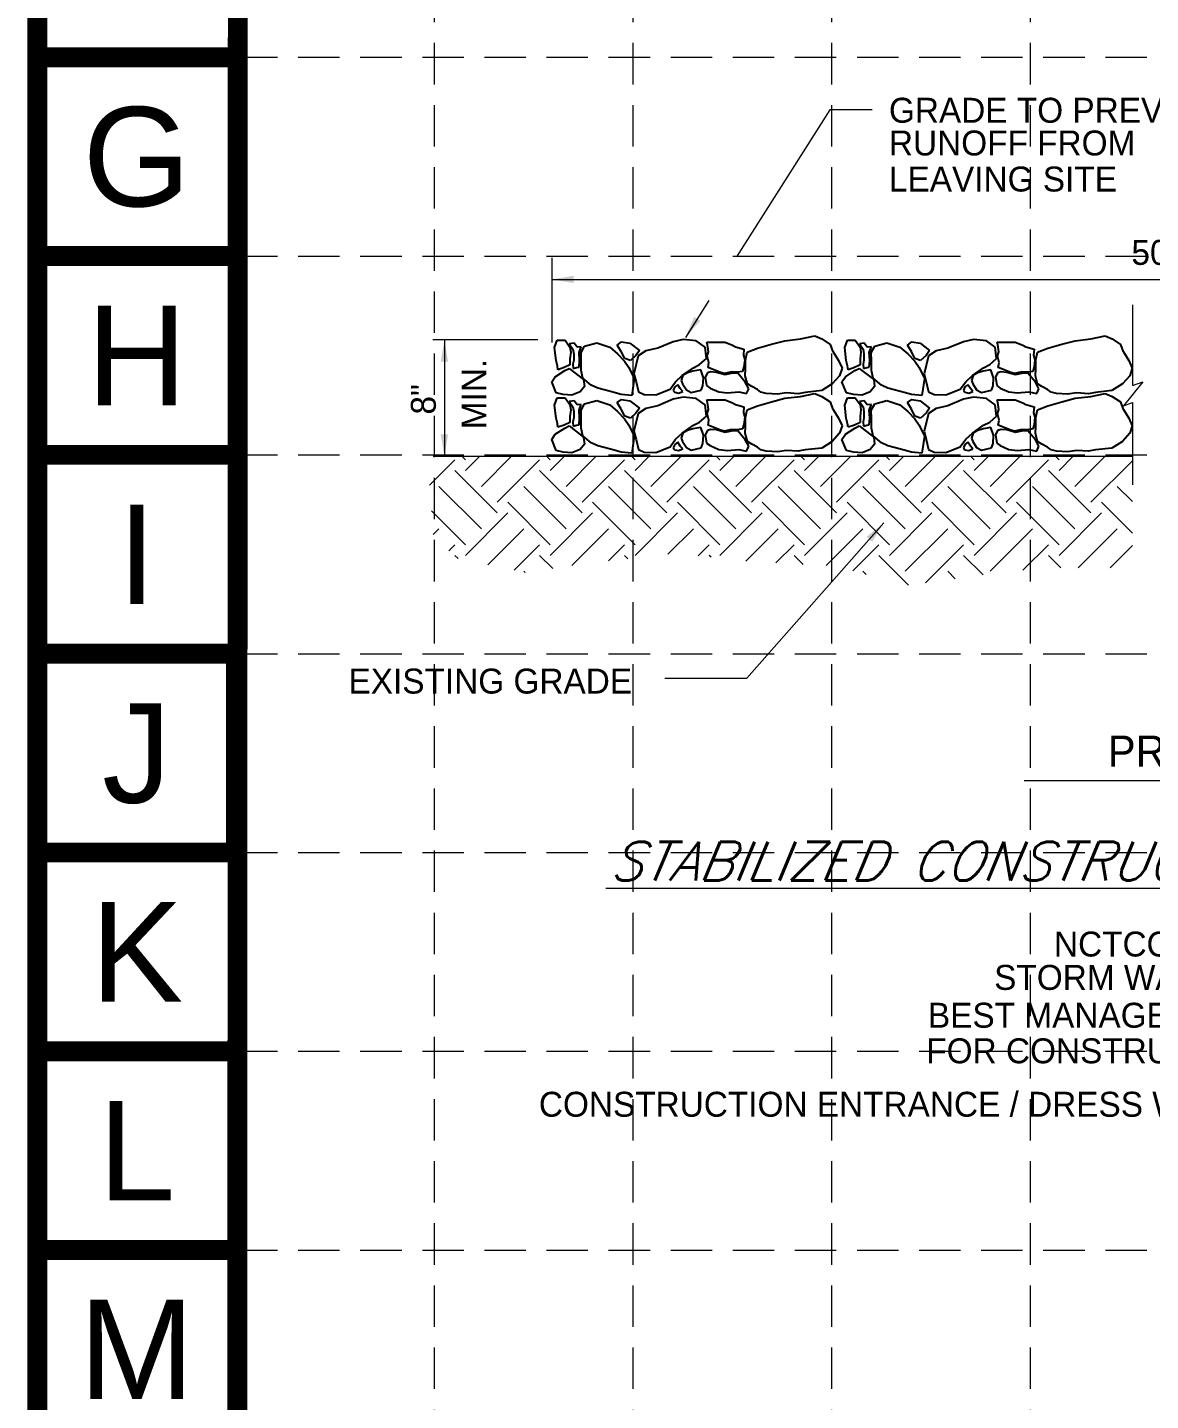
# Model space of a CAD drawing. Header units: inches. Extents: x 2525137 to 2526060, y 7086153 to 7086731.
# Drawn here: x 2525137 to 2525218.4, y 7086531.7 to 7086631.1 of the extents above; entities that cross this region are included whole.
import ezdxf
from ezdxf.enums import TextEntityAlignment as Align

# ---------------------------------------------------------------- set-up
doc = ezdxf.new("R2010")
doc.units = ezdxf.units.IN
doc.header["$MEASUREMENT"] = 0
doc.linetypes.add('HIDDEN', pattern=[0.375, 0.25, -0.125])
doc.layers.add('BASE', color=7, linetype='Continuous')
doc.layers.add('GRID', color=254, linetype='HIDDEN')
doc.styles.get("Standard").update_dxf_attribs({"font": 'ARIAL.TTF'})
doc.styles.add('Style-STANDARD I 0.39270', font='STANDARD.shx', dxfattribs={"oblique": 22.5})
doc.styles.add('Style-WORKING', font='WORKING.shx')

msp = doc.modelspace()

# ---------------------------------------------------------------- linework, layer by layer
at = {"color": 7, "linetype": 'Continuous', "lineweight": 0}
for p, q in [((2525195.135, 7086625.178), (2525188.371, 7086614.533)), ((2525198.183, 7086625.178), (2525195.135, 7086625.178)), ((2525174.986, 7086614.45), (2525174.986, 7086608.32)), ((2525174.986, 7086612.898), (2525261.895, 7086612.898)), ((2525186.37, 7086611.382), (2525184.664, 7086608.697)), ((2525217.053, 7086611.056), (2525217.053, 7086605.214)), ((2525173.971, 7086608.523), (2525166.353, 7086608.523)), ((2525167.193, 7086608.523), (2525167.193, 7086600.089)), ((2525217.821, 7086605.488), (2525216.421, 7086603.732)), ((2525217.053, 7086605.214), (2525217.821, 7086605.488)), ((2525216.421, 7086603.732), (2525217.053, 7086603.979)), ((2525217.053, 7086603.979), (2525217.053, 7086598.027)), ((2525166.118, 7086597.992), (2525167.952, 7086599.824)), ((2525166.392, 7086600.089), (2525217.053, 7086600.089)), ((2525168.72, 7086599.824), (2525168.456, 7086600.09)), ((2525168.72, 7086599.057), (2525169.753, 7086600.09)), ((2525169.873, 7086597.905), (2525172.058, 7086600.09)), ((2525171.025, 7086596.752), (2525174.097, 7086599.824)), ((2525174.865, 7086599.824), (2525174.601, 7086600.09)), ((2525174.865, 7086599.057), (2525175.897, 7086600.09)), ((2525176.017, 7086597.905), (2525178.202, 7086600.09)), ((2525177.17, 7086596.752), (2525180.243, 7086599.824)), ((2525181.011, 7086599.824), (2525180.747, 7086600.09)), ((2525181.011, 7086599.057), (2525182.043, 7086600.09)), ((2525182.163, 7086597.905), (2525184.348, 7086600.09)), ((2525183.316, 7086596.752), (2525186.387, 7086599.824)), ((2525187.155, 7086599.824), (2525186.891, 7086600.09)), ((2525187.155, 7086599.057), (2525188.19, 7086600.09)), ((2525188.308, 7086597.905), (2525190.493, 7086600.09)), ((2525189.46, 7086596.752), (2525192.533, 7086599.824)), ((2525193.302, 7086599.824), (2525193.037, 7086600.09)), ((2525193.302, 7086599.057), (2525194.334, 7086600.09)), ((2525194.454, 7086597.905), (2525196.639, 7086600.09)), ((2525195.606, 7086596.752), (2525198.68, 7086599.824)), ((2525199.446, 7086599.824), (2525199.182, 7086600.09)), ((2525199.446, 7086599.057), (2525200.48, 7086600.09)), ((2525200.598, 7086597.905), (2525202.783, 7086600.09)), ((2525201.751, 7086596.752), (2525204.824, 7086599.824)), ((2525205.592, 7086599.824), (2525205.328, 7086600.09)), ((2525205.592, 7086599.057), (2525206.625, 7086600.09)), ((2525206.745, 7086597.905), (2525208.93, 7086600.09)), ((2525207.897, 7086596.752), (2525210.97, 7086599.824)), ((2525211.738, 7086599.824), (2525211.472, 7086600.09)), ((2525211.738, 7086599.057), (2525212.771, 7086600.09)), ((2525212.889, 7086597.905), (2525215.074, 7086600.09)), ((2525214.041, 7086596.752), (2525217.052, 7086599.763)), ((2525171.025, 7086595.984), (2525167.952, 7086599.057)), ((2525177.17, 7086595.984), (2525174.097, 7086599.057)), ((2525183.316, 7086595.984), (2525180.243, 7086599.057)), ((2525189.46, 7086595.984), (2525186.387, 7086599.057)), ((2525195.606, 7086595.984), (2525192.533, 7086599.057)), ((2525201.751, 7086595.984), (2525198.68, 7086599.057)), ((2525207.897, 7086595.984), (2525204.824, 7086599.057)), ((2525214.041, 7086595.984), (2525210.97, 7086599.057)), ((2525169.873, 7086594.832), (2525166.8, 7086597.905)), ((2525176.017, 7086594.832), (2525172.944, 7086597.905)), ((2525182.163, 7086594.832), (2525179.09, 7086597.905)), ((2525188.308, 7086594.832), (2525185.236, 7086597.905)), ((2525194.454, 7086594.832), (2525191.381, 7086597.905)), ((2525200.598, 7086594.832), (2525197.527, 7086597.905)), ((2525206.745, 7086594.832), (2525203.672, 7086597.905)), ((2525212.889, 7086594.832), (2525209.818, 7086597.905)), ((2525217.052, 7086596.813), (2525215.962, 7086597.905)), ((2525174.865, 7086593.679), (2525171.793, 7086596.752)), ((2525181.011, 7086593.679), (2525177.938, 7086596.752)), ((2525187.155, 7086593.679), (2525184.084, 7086596.752)), ((2525193.302, 7086593.679), (2525190.229, 7086596.752)), ((2525199.446, 7086593.679), (2525196.375, 7086596.752)), ((2525205.592, 7086593.679), (2525202.519, 7086596.752)), ((2525211.738, 7086593.679), (2525208.665, 7086596.752)), ((2525217.052, 7086594.51), (2525214.81, 7086596.752)), ((2525168.72, 7086593.679), (2525166.257, 7086596.142)), ((2525168.72, 7086592.911), (2525171.793, 7086595.984)), ((2525174.865, 7086592.911), (2525177.938, 7086595.984)), ((2525181.011, 7086592.911), (2525184.084, 7086595.984)), ((2525187.155, 7086592.911), (2525190.229, 7086595.984)), ((2525193.302, 7086592.911), (2525196.375, 7086595.984)), ((2525199.446, 7086592.911), (2525202.519, 7086595.984)), ((2525205.592, 7086592.911), (2525208.665, 7086595.984)), ((2525211.738, 7086592.911), (2525214.81, 7086595.984)), ((2525166.386, 7086594.418), (2525166.8, 7086594.832)), ((2525170.337, 7086592.224), (2525172.944, 7086594.832)), ((2525176.426, 7086592.167), (2525179.09, 7086594.832)), ((2525183.397, 7086592.993), (2525185.236, 7086594.832)), ((2525189.045, 7086592.496), (2525191.381, 7086594.832)), ((2525189.118, 7086584.014), (2525199.042, 7086595.262)), ((2525194.861, 7086592.165), (2525197.527, 7086594.832)), ((2525200.598, 7086591.759), (2525203.672, 7086594.832)), ((2525206.745, 7086591.759), (2525209.818, 7086594.832)), ((2525213.134, 7086592.004), (2525215.962, 7086594.832)), ((2525167.505, 7086593.233), (2525167.952, 7086593.679)), ((2525172.244, 7086591.825), (2525174.097, 7086593.679)), ((2525179.076, 7086592.513), (2525180.243, 7086593.679)), ((2525185.588, 7086592.878), (2525186.387, 7086593.679)), ((2525191.219, 7086592.365), (2525192.533, 7086593.679)), ((2525196.799, 7086591.799), (2525198.68, 7086593.679)), ((2525202.072, 7086590.926), (2525204.824, 7086593.679)), ((2525209.116, 7086591.825), (2525210.97, 7086593.679)), ((2525215.439, 7086592.004), (2525217.052, 7086593.617)), ((2525168.19, 7086592.673), (2525167.952, 7086592.911)), ((2525175.053, 7086591.955), (2525174.097, 7086592.911)), ((2525180.484, 7086592.669), (2525180.243, 7086592.911)), ((2525186.524, 7086592.775), (2525186.387, 7086592.911)), ((2525193.187, 7086592.258), (2525192.533, 7086592.911)), ((2525200.831, 7086590.757), (2525198.68, 7086592.911)), ((2525206.241, 7086591.494), (2525204.824, 7086592.911)), ((2525211.877, 7086592.002), (2525210.97, 7086592.911)), ((2525173.047, 7086591.658), (2525172.944, 7086591.759)), ((2525197.77, 7086591.515), (2525197.527, 7086591.759)), ((2525204.212, 7086591.218), (2525203.672, 7086591.759)), ((2525183.179, 7086584.014), (2525189.118, 7086584.014)), ((2525209.204, 7086576.61), (2525234.13, 7086576.61))]:
    msp.add_line(p, q, dxfattribs=at)
at = {"color": 7, "linetype": 'Continuous', "lineweight": -2}
for p, q in [((2525184.507, 7086608.546), (2525183.782, 7086608.384)), ((2525185.451, 7086608.455), (2525184.507, 7086608.546)), ((2525191.877, 7086608.457), (2525193.01, 7086608.589)), ((2525193.01, 7086608.589), (2525194.049, 7086608.813)), ((2525194.049, 7086608.813), (2525194.554, 7086608.596)), ((2525194.554, 7086608.596), (2525195.155, 7086608.189)), ((2525205.539, 7086608.546), (2525204.814, 7086608.384)), ((2525206.483, 7086608.455), (2525205.539, 7086608.546)), ((2525212.909, 7086608.457), (2525214.042, 7086608.589)), ((2525214.042, 7086608.589), (2525215.081, 7086608.813)), ((2525215.081, 7086608.813), (2525215.585, 7086608.596)), ((2525215.585, 7086608.596), (2525216.187, 7086608.189)), ((2525175.185, 7086607.961), (2525175.371, 7086608.499)), ((2525175.284, 7086607.018), (2525175.185, 7086607.961)), ((2525175.371, 7086608.499), (2525175.938, 7086608.502)), ((2525175.938, 7086608.502), (2525176.287, 7086608)), ((2525176.595, 7086608.285), (2525176.233, 7086608.226)), ((2525176.233, 7086608.226), (2525176.504, 7086607.833)), ((2525176.287, 7086608), (2525176.351, 7086607.621)), ((2525176.351, 7086607.621), (2525176.292, 7086607.148)), ((2525176.504, 7086607.833), (2525176.565, 7086607.503)), ((2525176.805, 7086607.984), (2525176.595, 7086608.285)), ((2525177.107, 7086608.014), (2525176.805, 7086607.984)), ((2525176.956, 7086607.593), (2525177.107, 7086608.014)), ((2525176.986, 7086607.019), (2525176.956, 7086607.593)), ((2525177.101, 7086607.593), (2525177.349, 7086608.068)), ((2525177.104, 7086606.995), (2525177.101, 7086607.593)), ((2525177.349, 7086608.068), (2525178.23, 7086608.292)), ((2525178.23, 7086608.292), (2525179.178, 7086607.982)), ((2525179.178, 7086607.982), (2525179.746, 7086607.511)), ((2525179.72, 7086608.142), (2525180.035, 7086608.365)), ((2525180.007, 7086607.671), (2525179.72, 7086608.142)), ((2525180.261, 7086607.169), (2525180.007, 7086607.671)), ((2525180.035, 7086608.365), (2525180.632, 7086608.273)), ((2525180.632, 7086608.273), (2525181.328, 7086607.741)), ((2525181.328, 7086607.741), (2525181.079, 7086607.393)), ((2525181.801, 7086607.713), (2525181.236, 7086607.364)), ((2525182.651, 7086607.906), (2525181.801, 7086607.713)), ((2525183.782, 7086608.384), (2525182.651, 7086607.906)), ((2525186.083, 7086607.986), (2525185.451, 7086608.455)), ((2525186.182, 7086607.167), (2525186.083, 7086607.986)), ((2525186.271, 7086608.165), (2525186.212, 7086608.346)), ((2525186.212, 7086608.346), (2525186.723, 7086608.346)), ((2525186.242, 7086607.351), (2525186.332, 7086607.652)), ((2525186.332, 7086607.652), (2525186.271, 7086608.165)), ((2525186.723, 7086608.346), (2525187.538, 7086608.346)), ((2525187.538, 7086608.346), (2525188.081, 7086608.135)), ((2525188.081, 7086608.135), (2525188.291, 7086608.014)), ((2525188.291, 7086608.014), (2525188.894, 7086607.833)), ((2525188.894, 7086607.833), (2525188.864, 7086607.412)), ((2525189.017, 7086607.056), (2525189.141, 7086607.624)), ((2525189.141, 7086607.624), (2525189.895, 7086607.911)), ((2525189.895, 7086607.911), (2525190.902, 7086608.2)), ((2525190.902, 7086608.2), (2525191.877, 7086608.457)), ((2525195.155, 7086608.189), (2525195.346, 7086607.656)), ((2525195.346, 7086607.656), (2525195.377, 7086607.656)), ((2525195.377, 7086607.656), (2525195.76, 7086607.026)), ((2525196.217, 7086607.961), (2525196.403, 7086608.499)), ((2525196.316, 7086607.018), (2525196.217, 7086607.961)), ((2525196.403, 7086608.499), (2525196.97, 7086608.502)), ((2525196.97, 7086608.502), (2525197.319, 7086608)), ((2525197.627, 7086608.285), (2525197.265, 7086608.226)), ((2525197.265, 7086608.226), (2525197.536, 7086607.833)), ((2525197.319, 7086608), (2525197.383, 7086607.621)), ((2525197.383, 7086607.621), (2525197.324, 7086607.148)), ((2525197.536, 7086607.833), (2525197.597, 7086607.503)), ((2525197.837, 7086607.984), (2525197.627, 7086608.285)), ((2525198.139, 7086608.014), (2525197.837, 7086607.984)), ((2525197.988, 7086607.593), (2525198.139, 7086608.014)), ((2525198.018, 7086607.019), (2525197.988, 7086607.593)), ((2525198.132, 7086607.593), (2525198.381, 7086608.068)), ((2525198.136, 7086606.995), (2525198.132, 7086607.593)), ((2525198.381, 7086608.068), (2525199.262, 7086608.292)), ((2525199.262, 7086608.292), (2525200.21, 7086607.982)), ((2525200.21, 7086607.982), (2525200.778, 7086607.511)), ((2525200.752, 7086608.142), (2525201.066, 7086608.365)), ((2525201.039, 7086607.671), (2525200.752, 7086608.142)), ((2525201.292, 7086607.169), (2525201.039, 7086607.671)), ((2525201.066, 7086608.365), (2525201.664, 7086608.273)), ((2525201.664, 7086608.273), (2525202.36, 7086607.741)), ((2525202.36, 7086607.741), (2525202.111, 7086607.393)), ((2525202.832, 7086607.713), (2525202.268, 7086607.364)), ((2525203.682, 7086607.906), (2525202.832, 7086607.713)), ((2525204.814, 7086608.384), (2525203.682, 7086607.906)), ((2525207.115, 7086607.986), (2525206.483, 7086608.455)), ((2525207.214, 7086607.167), (2525207.115, 7086607.986)), ((2525207.303, 7086608.165), (2525207.244, 7086608.346)), ((2525207.244, 7086608.346), (2525207.755, 7086608.346)), ((2525207.273, 7086607.351), (2525207.364, 7086607.652)), ((2525207.364, 7086607.652), (2525207.303, 7086608.165)), ((2525207.755, 7086608.346), (2525208.57, 7086608.346)), ((2525208.57, 7086608.346), (2525209.112, 7086608.135)), ((2525209.112, 7086608.135), (2525209.323, 7086608.014)), ((2525209.323, 7086608.014), (2525209.926, 7086607.833)), ((2525209.926, 7086607.833), (2525209.896, 7086607.412)), ((2525210.049, 7086607.056), (2525210.173, 7086607.624)), ((2525210.173, 7086607.624), (2525210.927, 7086607.911)), ((2525210.927, 7086607.911), (2525211.934, 7086608.2)), ((2525211.934, 7086608.2), (2525212.909, 7086608.457)), ((2525216.187, 7086608.189), (2525216.378, 7086607.656)), ((2525216.378, 7086607.656), (2525216.409, 7086607.656)), ((2525216.409, 7086607.656), (2525216.792, 7086607.026)), ((2525175.381, 7086606.64), (2525175.284, 7086607.018)), ((2525175.413, 7086606.357), (2525175.381, 7086606.64)), ((2525176.294, 7086606.708), (2525175.886, 7086606.517)), ((2525176.292, 7086607.148), (2525176.294, 7086606.708)), ((2525176.565, 7086607.051), (2525176.504, 7086606.748)), ((2525176.504, 7086606.748), (2525176.534, 7086606.448)), ((2525176.565, 7086607.503), (2525176.565, 7086607.051)), ((2525176.956, 7086606.538), (2525176.986, 7086607.019)), ((2525177.107, 7086606.302), (2525177.104, 7086606.995)), ((2525179.746, 7086607.511), (2525180.254, 7086606.979)), ((2525180.254, 7086606.979), (2525180.57, 7086606.508)), ((2525180.671, 7086607.014), (2525180.261, 7086607.169)), ((2525181.079, 7086607.393), (2525180.671, 7086607.014)), ((2525181.236, 7086607.364), (2525180.928, 7086606.07)), ((2525185.24, 7086606.501), (2525185.68, 7086606.724)), ((2525185.68, 7086606.724), (2525186.182, 7086607.167)), ((2525186.362, 7086606.87), (2525186.242, 7086607.351)), ((2525186.302, 7086606.508), (2525186.362, 7086606.87)), ((2525188.894, 7086606.567), (2525188.804, 7086606.237)), ((2525188.864, 7086607.412), (2525188.955, 7086607.08)), ((2525188.955, 7086607.08), (2525188.894, 7086606.567)), ((2525189.021, 7086606.427), (2525189.017, 7086607.056)), ((2525195.76, 7086607.026), (2525196.014, 7086606.461)), ((2525196.413, 7086606.64), (2525196.316, 7086607.018)), ((2525196.445, 7086606.357), (2525196.413, 7086606.64)), ((2525197.326, 7086606.708), (2525196.917, 7086606.517)), ((2525197.324, 7086607.148), (2525197.326, 7086606.708)), ((2525197.597, 7086607.051), (2525197.536, 7086606.748)), ((2525197.536, 7086606.748), (2525197.566, 7086606.448)), ((2525197.597, 7086607.503), (2525197.597, 7086607.051)), ((2525197.988, 7086606.538), (2525198.018, 7086607.019)), ((2525198.139, 7086606.302), (2525198.136, 7086606.995)), ((2525200.778, 7086607.511), (2525201.285, 7086606.979)), ((2525201.285, 7086606.979), (2525201.602, 7086606.508)), ((2525201.703, 7086607.014), (2525201.292, 7086607.169)), ((2525202.111, 7086607.393), (2525201.703, 7086607.014)), ((2525202.268, 7086607.364), (2525201.96, 7086606.07)), ((2525206.272, 7086606.501), (2525206.712, 7086606.724)), ((2525206.712, 7086606.724), (2525207.214, 7086607.167)), ((2525207.393, 7086606.87), (2525207.273, 7086607.351)), ((2525207.334, 7086606.508), (2525207.393, 7086606.87)), ((2525209.926, 7086606.567), (2525209.836, 7086606.237)), ((2525209.896, 7086607.412), (2525209.987, 7086607.08)), ((2525209.987, 7086607.08), (2525209.926, 7086606.567)), ((2525210.053, 7086606.427), (2525210.049, 7086607.056)), ((2525216.792, 7086607.026), (2525217.045, 7086606.461)), ((2525174.976, 7086605.472), (2525175.227, 7086605.851)), ((2525175.227, 7086605.851), (2525175.919, 7086606.296)), ((2525175.886, 7086606.517), (2525175.413, 7086606.357)), ((2525175.919, 7086606.296), (2525176.231, 7086606.456)), ((2525176.231, 7086606.456), (2525177.276, 7086605.641)), ((2525176.534, 7086606.448), (2525176.775, 7086606.508)), ((2525176.775, 7086606.508), (2525176.956, 7086606.538)), ((2525177.236, 7086605.735), (2525177.107, 7086606.302)), ((2525177.838, 7086605.234), (2525177.236, 7086605.735)), ((2525177.276, 7086605.641), (2525177.342, 7086605.139)), ((2525180.57, 7086606.508), (2525180.952, 7086605.723)), ((2525180.952, 7086605.723), (2525180.77, 7086604.494)), ((2525180.928, 7086606.07), (2525181.088, 7086605.472)), ((2525183.954, 7086605.486), (2525184.425, 7086605.93)), ((2525184.479, 7086605.93), (2525184.354, 7086605.582)), ((2525184.354, 7086605.582), (2525184.45, 7086605.33)), ((2525184.425, 7086605.93), (2525185.24, 7086606.501)), ((2525184.823, 7086606.121), (2525184.479, 7086605.93)), ((2525185.2, 7086606.248), (2525184.823, 7086606.121)), ((2525185.767, 7086606.345), (2525185.2, 7086606.248)), ((2525185.96, 7086605.78), (2525185.767, 7086606.345)), ((2525185.93, 7086605.18), (2525185.96, 7086605.78)), ((2525186.25, 7086606.128), (2525186.096, 7086605.813)), ((2525186.096, 7086605.813), (2525186.193, 7086605.215)), ((2525186.502, 7086606.192), (2525186.25, 7086606.128)), ((2525186.603, 7086606.387), (2525186.302, 7086606.508)), ((2525186.913, 7086606.162), (2525186.502, 7086606.192)), ((2525187.145, 7086606.176), (2525186.603, 7086606.387)), ((2525187.543, 7086605.978), (2525186.913, 7086606.162)), ((2525187.477, 7086606.086), (2525187.145, 7086606.176)), ((2525188.02, 7086606.206), (2525187.477, 7086606.086)), ((2525187.983, 7086606.074), (2525187.543, 7086605.978)), ((2525188.456, 7086606.109), (2525187.983, 7086606.074)), ((2525188.442, 7086606.176), (2525188.02, 7086606.206)), ((2525188.804, 7086606.237), (2525188.442, 7086606.176)), ((2525188.995, 7086605.45), (2525188.456, 7086606.109)), ((2525188.993, 7086605.923), (2525189.021, 7086606.427)), ((2525189.153, 7086605.325), (2525188.993, 7086605.923)), ((2525195.828, 7086605.924), (2525195.296, 7086605.323)), ((2525196.014, 7086606.461), (2525195.828, 7086605.924)), ((2525196.008, 7086605.472), (2525196.259, 7086605.851)), ((2525196.259, 7086605.851), (2525196.95, 7086606.296)), ((2525196.917, 7086606.517), (2525196.445, 7086606.357)), ((2525196.95, 7086606.296), (2525197.263, 7086606.456)), ((2525197.263, 7086606.456), (2525198.308, 7086605.641)), ((2525197.566, 7086606.448), (2525197.807, 7086606.508)), ((2525197.807, 7086606.508), (2525197.988, 7086606.538)), ((2525198.268, 7086605.735), (2525198.139, 7086606.302)), ((2525198.869, 7086605.234), (2525198.268, 7086605.735)), ((2525198.308, 7086605.641), (2525198.374, 7086605.139)), ((2525201.602, 7086606.508), (2525201.984, 7086605.723)), ((2525201.984, 7086605.723), (2525201.802, 7086604.494)), ((2525201.96, 7086606.07), (2525202.12, 7086605.472)), ((2525204.986, 7086605.486), (2525205.457, 7086605.93)), ((2525205.511, 7086605.93), (2525205.386, 7086605.582)), ((2525205.386, 7086605.582), (2525205.481, 7086605.33)), ((2525205.457, 7086605.93), (2525206.272, 7086606.501)), ((2525205.855, 7086606.121), (2525205.511, 7086605.93)), ((2525206.232, 7086606.248), (2525205.855, 7086606.121)), ((2525206.799, 7086606.345), (2525206.232, 7086606.248)), ((2525206.992, 7086605.78), (2525206.799, 7086606.345)), ((2525206.962, 7086605.18), (2525206.992, 7086605.78)), ((2525207.282, 7086606.128), (2525207.127, 7086605.813)), ((2525207.127, 7086605.813), (2525207.225, 7086605.215)), ((2525207.534, 7086606.192), (2525207.282, 7086606.128)), ((2525207.635, 7086606.387), (2525207.334, 7086606.508)), ((2525207.944, 7086606.162), (2525207.534, 7086606.192)), ((2525208.177, 7086606.176), (2525207.635, 7086606.387)), ((2525208.575, 7086605.978), (2525207.944, 7086606.162)), ((2525208.509, 7086606.086), (2525208.177, 7086606.176)), ((2525209.052, 7086606.206), (2525208.509, 7086606.086)), ((2525209.015, 7086606.074), (2525208.575, 7086605.978)), ((2525209.488, 7086606.109), (2525209.015, 7086606.074)), ((2525209.474, 7086606.176), (2525209.052, 7086606.206)), ((2525209.836, 7086606.237), (2525209.474, 7086606.176)), ((2525210.027, 7086605.45), (2525209.488, 7086606.109)), ((2525210.025, 7086605.923), (2525210.053, 7086606.427)), ((2525210.185, 7086605.325), (2525210.025, 7086605.923)), ((2525216.86, 7086605.924), (2525216.328, 7086605.323)), ((2525217.045, 7086606.461), (2525216.86, 7086605.924)), ((2525175.296, 7086604.687), (2525174.976, 7086605.472)), ((2525175.8, 7086604.563), (2525175.296, 7086604.687)), ((2525176.431, 7086604.504), (2525175.8, 7086604.563)), ((2525177.028, 7086604.758), (2525176.431, 7086604.504)), ((2525177.342, 7086605.139), (2525177.028, 7086604.758)), ((2525178.31, 7086605.015), (2525177.838, 7086605.234)), ((2525179.225, 7086604.768), (2525178.31, 7086605.015)), ((2525180.014, 7086604.553), (2525179.225, 7086604.768)), ((2525181.088, 7086605.472), (2525181.25, 7086604.749)), ((2525181.25, 7086604.749), (2525181.66, 7086604.562)), ((2525181.66, 7086604.562), (2525182.51, 7086604.534)), ((2525182.51, 7086604.534), (2525183.547, 7086604.949)), ((2525183.547, 7086604.949), (2525183.954, 7086605.486)), ((2525183.89, 7086605.121), (2525183.77, 7086604.88)), ((2525183.77, 7086604.88), (2525183.89, 7086604.73)), ((2525184.102, 7086605.273), (2525183.89, 7086605.121)), ((2525183.89, 7086604.73), (2525184.161, 7086604.669)), ((2525184.283, 7086605.001), (2525184.102, 7086605.273)), ((2525184.161, 7086604.669), (2525184.463, 7086604.789)), ((2525184.463, 7086604.789), (2525184.283, 7086605.001)), ((2525184.45, 7086605.33), (2525184.736, 7086604.892)), ((2525184.736, 7086604.892), (2525185.082, 7086604.704)), ((2525185.082, 7086604.704), (2525185.807, 7086604.866)), ((2525185.807, 7086604.866), (2525185.93, 7086605.18)), ((2525186.193, 7086605.215), (2525186.445, 7086605.027)), ((2525186.445, 7086605.027), (2525187.078, 7086604.746)), ((2525187.078, 7086604.746), (2525187.707, 7086604.687)), ((2525187.707, 7086604.687), (2525188.526, 7086604.755)), ((2525188.526, 7086604.755), (2525189.094, 7086604.631)), ((2525189.249, 7086604.979), (2525188.995, 7086605.45)), ((2525189.094, 7086604.631), (2525189.249, 7086604.979)), ((2525189.469, 7086605.137), (2525189.153, 7086605.325)), ((2525189.88, 7086604.918), (2525189.469, 7086605.137)), ((2525190.132, 7086604.73), (2525189.88, 7086604.918)), ((2525190.511, 7086604.638), (2525190.132, 7086604.73)), ((2525191.331, 7086604.579), (2525190.511, 7086604.638)), ((2525191.991, 7086604.676), (2525191.331, 7086604.579)), ((2525192.841, 7086604.619), (2525191.991, 7086604.676)), ((2525193.345, 7086604.715), (2525192.841, 7086604.619)), ((2525193.01, 7086604.417), (2525194.049, 7086604.642)), ((2525194.541, 7086604.847), (2525193.345, 7086604.715)), ((2525194.049, 7086604.642), (2525194.554, 7086604.424)), ((2525195.296, 7086605.323), (2525194.541, 7086604.847)), ((2525196.328, 7086604.687), (2525196.008, 7086605.472)), ((2525196.832, 7086604.563), (2525196.328, 7086604.687)), ((2525197.463, 7086604.504), (2525196.832, 7086604.563)), ((2525198.059, 7086604.758), (2525197.463, 7086604.504)), ((2525198.374, 7086605.139), (2525198.059, 7086604.758)), ((2525199.342, 7086605.015), (2525198.869, 7086605.234)), ((2525200.256, 7086604.768), (2525199.342, 7086605.015)), ((2525201.046, 7086604.553), (2525200.256, 7086604.768)), ((2525202.12, 7086605.472), (2525202.281, 7086604.749)), ((2525202.281, 7086604.749), (2525202.692, 7086604.562)), ((2525202.692, 7086604.562), (2525203.542, 7086604.534)), ((2525203.542, 7086604.534), (2525204.579, 7086604.949)), ((2525204.579, 7086604.949), (2525204.986, 7086605.486)), ((2525204.922, 7086605.121), (2525204.802, 7086604.88)), ((2525204.802, 7086604.88), (2525204.922, 7086604.73)), ((2525205.134, 7086605.273), (2525204.922, 7086605.121)), ((2525204.922, 7086604.73), (2525205.193, 7086604.669)), ((2525205.315, 7086605.001), (2525205.134, 7086605.273)), ((2525205.193, 7086604.669), (2525205.495, 7086604.789)), ((2525205.495, 7086604.789), (2525205.315, 7086605.001)), ((2525205.481, 7086605.33), (2525205.768, 7086604.892)), ((2525205.768, 7086604.892), (2525206.114, 7086604.704)), ((2525206.114, 7086604.704), (2525206.839, 7086604.866)), ((2525206.839, 7086604.866), (2525206.962, 7086605.18)), ((2525207.225, 7086605.215), (2525207.477, 7086605.027)), ((2525207.477, 7086605.027), (2525208.11, 7086604.746)), ((2525208.11, 7086604.746), (2525208.739, 7086604.687)), ((2525208.739, 7086604.687), (2525209.557, 7086604.755)), ((2525209.557, 7086604.755), (2525210.126, 7086604.631)), ((2525210.281, 7086604.979), (2525210.027, 7086605.45)), ((2525210.126, 7086604.631), (2525210.281, 7086604.979)), ((2525210.501, 7086605.137), (2525210.185, 7086605.325)), ((2525210.911, 7086604.918), (2525210.501, 7086605.137)), ((2525211.164, 7086604.73), (2525210.911, 7086604.918)), ((2525211.542, 7086604.638), (2525211.164, 7086604.73)), ((2525212.363, 7086604.579), (2525211.542, 7086604.638)), ((2525213.023, 7086604.676), (2525212.363, 7086604.579)), ((2525213.873, 7086604.619), (2525213.023, 7086604.676)), ((2525214.377, 7086604.715), (2525213.873, 7086604.619)), ((2525214.042, 7086604.417), (2525215.081, 7086604.642)), ((2525215.573, 7086604.847), (2525214.377, 7086604.715)), ((2525215.081, 7086604.642), (2525215.585, 7086604.424)), ((2525216.328, 7086605.323), (2525215.573, 7086604.847)), ((2525175.185, 7086603.79), (2525175.371, 7086604.327)), ((2525175.284, 7086602.846), (2525175.185, 7086603.79)), ((2525175.371, 7086604.327), (2525175.938, 7086604.33)), ((2525175.938, 7086604.33), (2525176.287, 7086603.828)), ((2525176.595, 7086604.113), (2525176.233, 7086604.054)), ((2525176.233, 7086604.054), (2525176.504, 7086603.661)), ((2525176.287, 7086603.828), (2525176.351, 7086603.449)), ((2525176.504, 7086603.661), (2525176.565, 7086603.331)), ((2525176.805, 7086603.812), (2525176.595, 7086604.113)), ((2525177.107, 7086603.842), (2525176.805, 7086603.812)), ((2525176.956, 7086603.421), (2525177.107, 7086603.842)), ((2525177.101, 7086603.421), (2525177.349, 7086603.896)), ((2525177.349, 7086603.896), (2525178.23, 7086604.12)), ((2525178.23, 7086604.12), (2525179.178, 7086603.811)), ((2525179.178, 7086603.811), (2525179.746, 7086603.34)), ((2525179.72, 7086603.971), (2525180.035, 7086604.193)), ((2525180.007, 7086603.5), (2525179.72, 7086603.971)), ((2525180.77, 7086604.494), (2525180.014, 7086604.553)), ((2525180.035, 7086604.193), (2525180.632, 7086604.101)), ((2525180.632, 7086604.101), (2525181.328, 7086603.569)), ((2525181.328, 7086603.569), (2525181.079, 7086603.221)), ((2525182.651, 7086603.734), (2525181.801, 7086603.541)), ((2525183.782, 7086604.212), (2525182.651, 7086603.734)), ((2525184.507, 7086604.374), (2525183.782, 7086604.212)), ((2525185.451, 7086604.283), (2525184.507, 7086604.374)), ((2525186.083, 7086603.814), (2525185.451, 7086604.283)), ((2525186.182, 7086602.996), (2525186.083, 7086603.814)), ((2525186.271, 7086603.993), (2525186.212, 7086604.174)), ((2525186.212, 7086604.174), (2525186.723, 7086604.174)), ((2525186.332, 7086603.48), (2525186.271, 7086603.993)), ((2525186.723, 7086604.174), (2525187.538, 7086604.174)), ((2525187.538, 7086604.174), (2525188.081, 7086603.964)), ((2525188.081, 7086603.964), (2525188.291, 7086603.842)), ((2525188.291, 7086603.842), (2525188.894, 7086603.661)), ((2525188.894, 7086603.661), (2525188.864, 7086603.241)), ((2525189.141, 7086603.453), (2525189.895, 7086603.739)), ((2525189.895, 7086603.739), (2525190.902, 7086604.028)), ((2525190.902, 7086604.028), (2525191.877, 7086604.285)), ((2525191.877, 7086604.285), (2525193.01, 7086604.417)), ((2525194.554, 7086604.424), (2525195.155, 7086604.018)), ((2525195.155, 7086604.018), (2525195.346, 7086603.484)), ((2525196.217, 7086603.79), (2525196.403, 7086604.327)), ((2525196.316, 7086602.846), (2525196.217, 7086603.79)), ((2525196.403, 7086604.327), (2525196.97, 7086604.33)), ((2525196.97, 7086604.33), (2525197.319, 7086603.828)), ((2525197.627, 7086604.113), (2525197.265, 7086604.054)), ((2525197.265, 7086604.054), (2525197.536, 7086603.661)), ((2525197.319, 7086603.828), (2525197.383, 7086603.449)), ((2525197.536, 7086603.661), (2525197.597, 7086603.331)), ((2525197.837, 7086603.812), (2525197.627, 7086604.113)), ((2525198.139, 7086603.842), (2525197.837, 7086603.812)), ((2525197.988, 7086603.421), (2525198.139, 7086603.842)), ((2525198.132, 7086603.421), (2525198.381, 7086603.896)), ((2525198.381, 7086603.896), (2525199.262, 7086604.12)), ((2525199.262, 7086604.12), (2525200.21, 7086603.811)), ((2525200.21, 7086603.811), (2525200.778, 7086603.34)), ((2525200.752, 7086603.971), (2525201.066, 7086604.193)), ((2525201.039, 7086603.5), (2525200.752, 7086603.971)), ((2525201.802, 7086604.494), (2525201.046, 7086604.553)), ((2525201.066, 7086604.193), (2525201.664, 7086604.101)), ((2525201.664, 7086604.101), (2525202.36, 7086603.569)), ((2525202.36, 7086603.569), (2525202.111, 7086603.221)), ((2525203.682, 7086603.734), (2525202.832, 7086603.541)), ((2525204.814, 7086604.212), (2525203.682, 7086603.734)), ((2525205.539, 7086604.374), (2525204.814, 7086604.212)), ((2525206.483, 7086604.283), (2525205.539, 7086604.374)), ((2525207.115, 7086603.814), (2525206.483, 7086604.283)), ((2525207.214, 7086602.996), (2525207.115, 7086603.814)), ((2525207.303, 7086603.993), (2525207.244, 7086604.174)), ((2525207.244, 7086604.174), (2525207.755, 7086604.174)), ((2525207.364, 7086603.48), (2525207.303, 7086603.993)), ((2525207.755, 7086604.174), (2525208.57, 7086604.174)), ((2525208.57, 7086604.174), (2525209.112, 7086603.964)), ((2525209.112, 7086603.964), (2525209.323, 7086603.842)), ((2525209.323, 7086603.842), (2525209.926, 7086603.661)), ((2525209.926, 7086603.661), (2525209.896, 7086603.241)), ((2525210.173, 7086603.453), (2525210.927, 7086603.739)), ((2525210.927, 7086603.739), (2525211.934, 7086604.028)), ((2525211.934, 7086604.028), (2525212.909, 7086604.285)), ((2525212.909, 7086604.285), (2525214.042, 7086604.417)), ((2525215.585, 7086604.424), (2525216.187, 7086604.018)), ((2525216.187, 7086604.018), (2525216.378, 7086603.484)), ((2525175.381, 7086602.469), (2525175.284, 7086602.846)), ((2525176.351, 7086603.449), (2525176.292, 7086602.976)), ((2525176.292, 7086602.976), (2525176.294, 7086602.537)), ((2525176.565, 7086602.879), (2525176.504, 7086602.577)), ((2525176.504, 7086602.577), (2525176.534, 7086602.276)), ((2525176.565, 7086603.331), (2525176.565, 7086602.879)), ((2525176.986, 7086602.848), (2525176.956, 7086603.421)), ((2525176.956, 7086602.366), (2525176.986, 7086602.848)), ((2525177.104, 7086602.823), (2525177.101, 7086603.421)), ((2525177.107, 7086602.13), (2525177.104, 7086602.823)), ((2525179.746, 7086603.34), (2525180.254, 7086602.808)), ((2525180.261, 7086602.997), (2525180.007, 7086603.5)), ((2525180.254, 7086602.808), (2525180.57, 7086602.337)), ((2525180.671, 7086602.843), (2525180.261, 7086602.997)), ((2525181.079, 7086603.221), (2525180.671, 7086602.843)), ((2525181.236, 7086603.192), (2525180.928, 7086601.899)), ((2525181.801, 7086603.541), (2525181.236, 7086603.192)), ((2525185.68, 7086602.552), (2525186.182, 7086602.996)), ((2525186.242, 7086603.18), (2525186.332, 7086603.48)), ((2525186.362, 7086602.698), (2525186.242, 7086603.18)), ((2525186.302, 7086602.337), (2525186.362, 7086602.698)), ((2525188.864, 7086603.241), (2525188.955, 7086602.909)), ((2525188.955, 7086602.909), (2525188.894, 7086602.396)), ((2525189.017, 7086602.884), (2525189.141, 7086603.453)), ((2525189.021, 7086602.255), (2525189.017, 7086602.884)), ((2525195.346, 7086603.484), (2525195.377, 7086603.484)), ((2525195.377, 7086603.484), (2525195.76, 7086602.855)), ((2525195.76, 7086602.855), (2525196.014, 7086602.29)), ((2525196.413, 7086602.469), (2525196.316, 7086602.846)), ((2525197.383, 7086603.449), (2525197.324, 7086602.976)), ((2525197.324, 7086602.976), (2525197.326, 7086602.537)), ((2525197.597, 7086602.879), (2525197.536, 7086602.577)), ((2525197.536, 7086602.577), (2525197.566, 7086602.276)), ((2525197.597, 7086603.331), (2525197.597, 7086602.879)), ((2525198.018, 7086602.848), (2525197.988, 7086603.421)), ((2525197.988, 7086602.366), (2525198.018, 7086602.848)), ((2525198.136, 7086602.823), (2525198.132, 7086603.421)), ((2525198.139, 7086602.13), (2525198.136, 7086602.823)), ((2525200.778, 7086603.34), (2525201.285, 7086602.808)), ((2525201.292, 7086602.997), (2525201.039, 7086603.5)), ((2525201.285, 7086602.808), (2525201.602, 7086602.337)), ((2525201.703, 7086602.843), (2525201.292, 7086602.997)), ((2525202.111, 7086603.221), (2525201.703, 7086602.843)), ((2525202.268, 7086603.192), (2525201.96, 7086601.899)), ((2525202.832, 7086603.541), (2525202.268, 7086603.192)), ((2525206.712, 7086602.552), (2525207.214, 7086602.996)), ((2525207.273, 7086603.18), (2525207.364, 7086603.48)), ((2525207.393, 7086602.698), (2525207.273, 7086603.18)), ((2525207.334, 7086602.337), (2525207.393, 7086602.698)), ((2525209.896, 7086603.241), (2525209.987, 7086602.909)), ((2525209.987, 7086602.909), (2525209.926, 7086602.396)), ((2525210.049, 7086602.884), (2525210.173, 7086603.453)), ((2525210.053, 7086602.255), (2525210.049, 7086602.884)), ((2525216.378, 7086603.484), (2525216.409, 7086603.484)), ((2525216.409, 7086603.484), (2525216.792, 7086602.855)), ((2525216.792, 7086602.855), (2525217.045, 7086602.29)), ((2525174.976, 7086601.301), (2525175.227, 7086601.68)), ((2525175.227, 7086601.68), (2525175.919, 7086602.125)), ((2525175.413, 7086602.186), (2525175.381, 7086602.469)), ((2525175.886, 7086602.345), (2525175.413, 7086602.186)), ((2525176.294, 7086602.537), (2525175.886, 7086602.345)), ((2525175.919, 7086602.125), (2525176.231, 7086602.285)), ((2525176.231, 7086602.285), (2525177.276, 7086601.469)), ((2525176.534, 7086602.276), (2525176.775, 7086602.337)), ((2525176.775, 7086602.337), (2525176.956, 7086602.366)), ((2525177.236, 7086601.563), (2525177.107, 7086602.13)), ((2525180.57, 7086602.337), (2525180.952, 7086601.551)), ((2525180.928, 7086601.899), (2525181.088, 7086601.301)), ((2525183.954, 7086601.315), (2525184.425, 7086601.758)), ((2525184.479, 7086601.758), (2525184.354, 7086601.41)), ((2525184.425, 7086601.758), (2525185.24, 7086602.33)), ((2525184.823, 7086601.949), (2525184.479, 7086601.758)), ((2525185.2, 7086602.076), (2525184.823, 7086601.949)), ((2525185.767, 7086602.173), (2525185.2, 7086602.076)), ((2525185.24, 7086602.33), (2525185.68, 7086602.552)), ((2525185.96, 7086601.608), (2525185.767, 7086602.173)), ((2525185.93, 7086601.009), (2525185.96, 7086601.608)), ((2525186.25, 7086601.956), (2525186.096, 7086601.641)), ((2525186.096, 7086601.641), (2525186.193, 7086601.044)), ((2525186.502, 7086602.02), (2525186.25, 7086601.956)), ((2525186.603, 7086602.215), (2525186.302, 7086602.337)), ((2525186.913, 7086601.991), (2525186.502, 7086602.02)), ((2525187.145, 7086602.005), (2525186.603, 7086602.215)), ((2525187.543, 7086601.807), (2525186.913, 7086601.991)), ((2525187.477, 7086601.914), (2525187.145, 7086602.005)), ((2525188.02, 7086602.034), (2525187.477, 7086601.914)), ((2525187.983, 7086601.902), (2525187.543, 7086601.807)), ((2525188.456, 7086601.937), (2525187.983, 7086601.902)), ((2525188.442, 7086602.005), (2525188.02, 7086602.034)), ((2525188.804, 7086602.066), (2525188.442, 7086602.005)), ((2525188.995, 7086601.278), (2525188.456, 7086601.937)), ((2525188.894, 7086602.396), (2525188.804, 7086602.066)), ((2525188.993, 7086601.751), (2525189.021, 7086602.255)), ((2525189.153, 7086601.153), (2525188.993, 7086601.751)), ((2525195.828, 7086601.753), (2525195.296, 7086601.151)), ((2525196.014, 7086602.29), (2525195.828, 7086601.753)), ((2525196.008, 7086601.301), (2525196.259, 7086601.68)), ((2525196.259, 7086601.68), (2525196.95, 7086602.125)), ((2525196.445, 7086602.186), (2525196.413, 7086602.469)), ((2525196.917, 7086602.345), (2525196.445, 7086602.186)), ((2525197.326, 7086602.537), (2525196.917, 7086602.345)), ((2525196.95, 7086602.125), (2525197.263, 7086602.285)), ((2525197.263, 7086602.285), (2525198.308, 7086601.469)), ((2525197.566, 7086602.276), (2525197.807, 7086602.337)), ((2525197.807, 7086602.337), (2525197.988, 7086602.366)), ((2525198.268, 7086601.563), (2525198.139, 7086602.13)), ((2525201.602, 7086602.337), (2525201.984, 7086601.551)), ((2525201.96, 7086601.899), (2525202.12, 7086601.301)), ((2525204.986, 7086601.315), (2525205.457, 7086601.758)), ((2525205.511, 7086601.758), (2525205.386, 7086601.41)), ((2525205.457, 7086601.758), (2525206.272, 7086602.33)), ((2525205.855, 7086601.949), (2525205.511, 7086601.758)), ((2525206.232, 7086602.076), (2525205.855, 7086601.949)), ((2525206.799, 7086602.173), (2525206.232, 7086602.076)), ((2525206.272, 7086602.33), (2525206.712, 7086602.552)), ((2525206.992, 7086601.608), (2525206.799, 7086602.173)), ((2525206.962, 7086601.009), (2525206.992, 7086601.608)), ((2525207.282, 7086601.956), (2525207.127, 7086601.641)), ((2525207.127, 7086601.641), (2525207.225, 7086601.044)), ((2525207.534, 7086602.02), (2525207.282, 7086601.956)), ((2525207.635, 7086602.215), (2525207.334, 7086602.337)), ((2525207.944, 7086601.991), (2525207.534, 7086602.02)), ((2525208.177, 7086602.005), (2525207.635, 7086602.215)), ((2525208.575, 7086601.807), (2525207.944, 7086601.991)), ((2525208.509, 7086601.914), (2525208.177, 7086602.005)), ((2525209.052, 7086602.034), (2525208.509, 7086601.914)), ((2525209.015, 7086601.902), (2525208.575, 7086601.807)), ((2525209.488, 7086601.937), (2525209.015, 7086601.902)), ((2525209.474, 7086602.005), (2525209.052, 7086602.034)), ((2525209.836, 7086602.066), (2525209.474, 7086602.005)), ((2525210.027, 7086601.278), (2525209.488, 7086601.937)), ((2525209.926, 7086602.396), (2525209.836, 7086602.066)), ((2525210.025, 7086601.751), (2525210.053, 7086602.255)), ((2525210.185, 7086601.153), (2525210.025, 7086601.751)), ((2525216.86, 7086601.753), (2525216.328, 7086601.151)), ((2525217.045, 7086602.29), (2525216.86, 7086601.753)), ((2525175.296, 7086600.515), (2525174.976, 7086601.301)), ((2525177.028, 7086600.586), (2525176.431, 7086600.333)), ((2525177.342, 7086600.967), (2525177.028, 7086600.586)), ((2525177.838, 7086601.063), (2525177.236, 7086601.563)), ((2525177.276, 7086601.469), (2525177.342, 7086600.967)), ((2525178.31, 7086600.844), (2525177.838, 7086601.063)), ((2525179.225, 7086600.597), (2525178.31, 7086600.844)), ((2525180.014, 7086600.381), (2525179.225, 7086600.597)), ((2525180.952, 7086601.551), (2525180.77, 7086600.322)), ((2525181.088, 7086601.301), (2525181.25, 7086600.578)), ((2525181.25, 7086600.578), (2525181.66, 7086600.39)), ((2525182.51, 7086600.362), (2525183.547, 7086600.778)), ((2525183.547, 7086600.778), (2525183.954, 7086601.315)), ((2525183.89, 7086600.95), (2525183.77, 7086600.708)), ((2525183.77, 7086600.708), (2525183.89, 7086600.559)), ((2525184.102, 7086601.101), (2525183.89, 7086600.95)), ((2525184.283, 7086600.83), (2525184.102, 7086601.101)), ((2525184.161, 7086600.498), (2525184.463, 7086600.618)), ((2525184.463, 7086600.618), (2525184.283, 7086600.83)), ((2525184.354, 7086601.41), (2525184.45, 7086601.158)), ((2525184.45, 7086601.158), (2525184.736, 7086600.72)), ((2525184.736, 7086600.72), (2525185.082, 7086600.533)), ((2525185.082, 7086600.533), (2525185.807, 7086600.694)), ((2525185.807, 7086600.694), (2525185.93, 7086601.009)), ((2525186.193, 7086601.044), (2525186.445, 7086600.856)), ((2525186.445, 7086600.856), (2525187.078, 7086600.574)), ((2525187.707, 7086600.515), (2525188.526, 7086600.583)), ((2525188.526, 7086600.583), (2525189.094, 7086600.46)), ((2525189.249, 7086600.807), (2525188.995, 7086601.278)), ((2525189.094, 7086600.46), (2525189.249, 7086600.807)), ((2525189.469, 7086600.965), (2525189.153, 7086601.153)), ((2525189.88, 7086600.746), (2525189.469, 7086600.965)), ((2525190.132, 7086600.559), (2525189.88, 7086600.746)), ((2525194.541, 7086600.675), (2525193.345, 7086600.543)), ((2525195.296, 7086601.151), (2525194.541, 7086600.675)), ((2525196.328, 7086600.515), (2525196.008, 7086601.301)), ((2525198.059, 7086600.586), (2525197.463, 7086600.333)), ((2525198.374, 7086600.967), (2525198.059, 7086600.586)), ((2525198.869, 7086601.063), (2525198.268, 7086601.563)), ((2525198.308, 7086601.469), (2525198.374, 7086600.967)), ((2525199.342, 7086600.844), (2525198.869, 7086601.063)), ((2525200.256, 7086600.597), (2525199.342, 7086600.844)), ((2525201.046, 7086600.381), (2525200.256, 7086600.597)), ((2525201.984, 7086601.551), (2525201.802, 7086600.322)), ((2525202.12, 7086601.301), (2525202.281, 7086600.578)), ((2525202.281, 7086600.578), (2525202.692, 7086600.39)), ((2525203.542, 7086600.362), (2525204.579, 7086600.778)), ((2525204.579, 7086600.778), (2525204.986, 7086601.315)), ((2525204.922, 7086600.95), (2525204.802, 7086600.708)), ((2525204.802, 7086600.708), (2525204.922, 7086600.559)), ((2525205.134, 7086601.101), (2525204.922, 7086600.95)), ((2525205.315, 7086600.83), (2525205.134, 7086601.101)), ((2525205.193, 7086600.498), (2525205.495, 7086600.618)), ((2525205.495, 7086600.618), (2525205.315, 7086600.83)), ((2525205.386, 7086601.41), (2525205.481, 7086601.158)), ((2525205.481, 7086601.158), (2525205.768, 7086600.72)), ((2525205.768, 7086600.72), (2525206.114, 7086600.533)), ((2525206.114, 7086600.533), (2525206.839, 7086600.694)), ((2525206.839, 7086600.694), (2525206.962, 7086601.009)), ((2525207.225, 7086601.044), (2525207.477, 7086600.856)), ((2525207.477, 7086600.856), (2525208.11, 7086600.574)), ((2525208.739, 7086600.515), (2525209.557, 7086600.583)), ((2525209.557, 7086600.583), (2525210.126, 7086600.46)), ((2525210.281, 7086600.807), (2525210.027, 7086601.278)), ((2525210.126, 7086600.46), (2525210.281, 7086600.807)), ((2525210.501, 7086600.965), (2525210.185, 7086601.153)), ((2525210.911, 7086600.746), (2525210.501, 7086600.965)), ((2525211.164, 7086600.559), (2525210.911, 7086600.746)), ((2525215.573, 7086600.675), (2525214.377, 7086600.543)), ((2525216.328, 7086601.151), (2525215.573, 7086600.675)), ((2525175.8, 7086600.392), (2525175.296, 7086600.515)), ((2525176.431, 7086600.333), (2525175.8, 7086600.392)), ((2525180.77, 7086600.322), (2525180.014, 7086600.381)), ((2525181.66, 7086600.39), (2525182.51, 7086600.362)), ((2525183.89, 7086600.559), (2525184.161, 7086600.498)), ((2525187.078, 7086600.574), (2525187.707, 7086600.515)), ((2525190.511, 7086600.466), (2525190.132, 7086600.559)), ((2525191.331, 7086600.407), (2525190.511, 7086600.466)), ((2525191.991, 7086600.505), (2525191.331, 7086600.407)), ((2525192.841, 7086600.447), (2525191.991, 7086600.505)), ((2525193.345, 7086600.543), (2525192.841, 7086600.447)), ((2525196.832, 7086600.392), (2525196.328, 7086600.515)), ((2525197.463, 7086600.333), (2525196.832, 7086600.392)), ((2525201.802, 7086600.322), (2525201.046, 7086600.381)), ((2525202.692, 7086600.39), (2525203.542, 7086600.362)), ((2525204.922, 7086600.559), (2525205.193, 7086600.498)), ((2525208.11, 7086600.574), (2525208.739, 7086600.515)), ((2525211.542, 7086600.466), (2525211.164, 7086600.559)), ((2525212.363, 7086600.407), (2525211.542, 7086600.466)), ((2525213.023, 7086600.505), (2525212.363, 7086600.407)), ((2525213.873, 7086600.447), (2525213.023, 7086600.505)), ((2525214.377, 7086600.543), (2525213.873, 7086600.447))]:
    msp.add_line(p, q, dxfattribs=at)
at = {"color": 7, "linetype": 'Continuous', "lineweight": 0}
for points in [[(2525176.572, 7086612.634), (2525176.572, 7086613.163), (2525174.986, 7086612.898)], [(2525167.458, 7086601.675), (2525166.929, 7086601.675), (2525167.193, 7086600.089)], [(2525197.795, 7086594.248), (2525198.191, 7086593.898), (2525199.042, 7086595.262)]]:
    msp.add_solid(points, dxfattribs=at)
at = {"color": 7, "linetype": 'Continuous', "lineweight": 0, "extrusion": (0, 0, -1)}
for points in [[(-2525185.737, 7086609.894), (-2525185.291, 7086610.177), (-2525184.664, 7086608.697)], [(-2525166.929, 7086606.937), (-2525167.458, 7086606.937), (-2525167.193, 7086608.523)]]:
    msp.add_solid(points, dxfattribs=at)
at = {"layer": 'BASE', "const_width": 1.44}
for points in [[(2525137.698, 7086153.788), (2526059.298, 7086153.788), (2526059.298, 7086729.788), (2525137.698, 7086729.788)], [(2525152.066, 7086168.184), (2526044.938, 7086168.159), (2526044.919, 7086715.395), (2525152.248, 7086715.411)]]:
    msp.add_lwpolyline(points, close=True, dxfattribs=at)
for points in [[(2525152.098, 7086628.988), (2525137.698, 7086628.988)], [(2525152.098, 7086614.588), (2525137.698, 7086614.588)], [(2525152.098, 7086600.188), (2525137.698, 7086600.188)], [(2525152.098, 7086585.788), (2525137.698, 7086585.788)], [(2525152.098, 7086571.388), (2525152.098, 7086585.788)], [(2525152.098, 7086571.388), (2525137.698, 7086571.388)], [(2525152.098, 7086556.988), (2525137.698, 7086556.988)], [(2525152.098, 7086542.588), (2525137.698, 7086542.588)]]:
    msp.add_lwpolyline(points, dxfattribs=at)
at = {"layer": 'GRID', "color": 252, "linetype": 'HIDDEN', "lineweight": 0, "ltscale": 12}
for p, q in [((2525166.45, 7086715.525), (2525166.45, 7086211.324)), ((2525180.85, 7086715.525), (2525180.85, 7086211.324)), ((2525195.25, 7086715.525), (2525195.25, 7086211.324)), ((2525209.65, 7086715.525), (2525209.65, 7086211.324)), ((2525152.098, 7086628.988), (2526044.898, 7086628.988)), ((2525152.098, 7086614.588), (2526044.898, 7086614.588)), ((2525152.098, 7086600.188), (2526044.898, 7086600.188)), ((2525152.098, 7086585.788), (2526044.898, 7086585.788)), ((2525152.098, 7086571.388), (2526044.898, 7086571.388)), ((2525152.098, 7086556.988), (2526044.898, 7086556.988)), ((2525152.098, 7086542.588), (2526044.898, 7086542.588))]:
    msp.add_line(p, q, dxfattribs=at)

# ---------------------------------------------------------------- texts
at = {"color": 7, "linetype": 'Continuous', "lineweight": 0, "style": 'Style-WORKING'}
for s, p in [('GRADE TO PREVENT', (2525199.411, 7086625.151)), ('RUNOFF FROM', (2525199.411, 7086622.78)), ('LEAVING SITE', (2525199.411, 7086620.168)), ('EXISTING GRADE', (2525160.245, 7086583.802))]:
    msp.add_text(s, height=1.8077, dxfattribs=at).set_placement(p, align=Align.MIDDLE_LEFT)
at = {"color": 7, "linetype": 'Continuous', "lineweight": 0, "style": 'Style-WORKING', "width": 1}
msp.add_text("50'", height=1.8077, dxfattribs=at).set_placement((2525216.984, 7086614.855), align=Align.MIDDLE_LEFT)
at = {"color": 7, "linetype": 'Continuous', "lineweight": 0, "style": 'Style-WORKING'}
for s, p in [('MIN.', (2525169.34, 7086602.043)), ('8"', (2525165.669, 7086603.109))]:
    msp.add_text(s, height=1.8077, rotation=90, dxfattribs=at).set_placement(p, align=Align.MIDDLE_LEFT)
msp.add_text('PROFILE', height=2.2596, dxfattribs=at).set_placement((2525221.734, 7086577.592), align=Align.CENTER)
at = {"color": 7, "linetype": 'Continuous', "lineweight": 0, "style": 'Style-STANDARD I 0.39270', "oblique": 22.5, "width": 1.082392}
msp.add_text('%%uSTABILIZED CONSTRUCTION ENTRANCE / EXIT%%u', height=2.81026, dxfattribs=at).set_placement((2525221.176, 7086569.355), align=Align.CENTER)
at = {"color": 7, "linetype": 'Continuous', "lineweight": 0, "style": 'Style-WORKING', "width": 1}
for s, p in [('NCTCOG 02270.G', (2525221.582, 7086564.754)), ('BEST MANAGEMENT PRACTICES', (2525221.645, 7086559.598))]:
    msp.add_text(s, height=1.8077, dxfattribs=at).set_placement(p, align=Align.MIDDLE_CENTER)
at = {"color": 7, "linetype": 'Continuous', "lineweight": 0, "style": 'Style-WORKING'}
for s, p in [('STORM WATER QUALITY', (2525221.608, 7086562.339)), ('FOR CONSTRUCTION ACTIVITIES', (2525221.656, 7086557.02)), ('CONSTRUCTION ENTRANCE / DRESS WITH ADDITIONAL STONE AS NECESSARY', (2525221.184, 7086553.149))]:
    msp.add_text(s, height=1.8077, dxfattribs=at).set_placement(p, align=Align.MIDDLE_CENTER)
at = {"layer": 'BASE'}
for s, p in [('G', (2525144.898, 7086621.788)), ('I', (2525144.898, 7086592.988)), ('J', (2525144.898, 7086578.588)), ('K', (2525144.898, 7086564.188)), ('L', (2525144.898, 7086549.788)), ('M', (2525144.898, 7086535.388))]:
    msp.add_text(s, height=7.2, dxfattribs=at).set_placement(p, align=Align.MIDDLE_CENTER)
at = {"layer": 'BASE', "width": 1}
msp.add_text('H', height=7.2, dxfattribs=at).set_placement((2525144.898, 7086607.388), align=Align.MIDDLE_CENTER)

doc.saveas('drawing.dxf')
